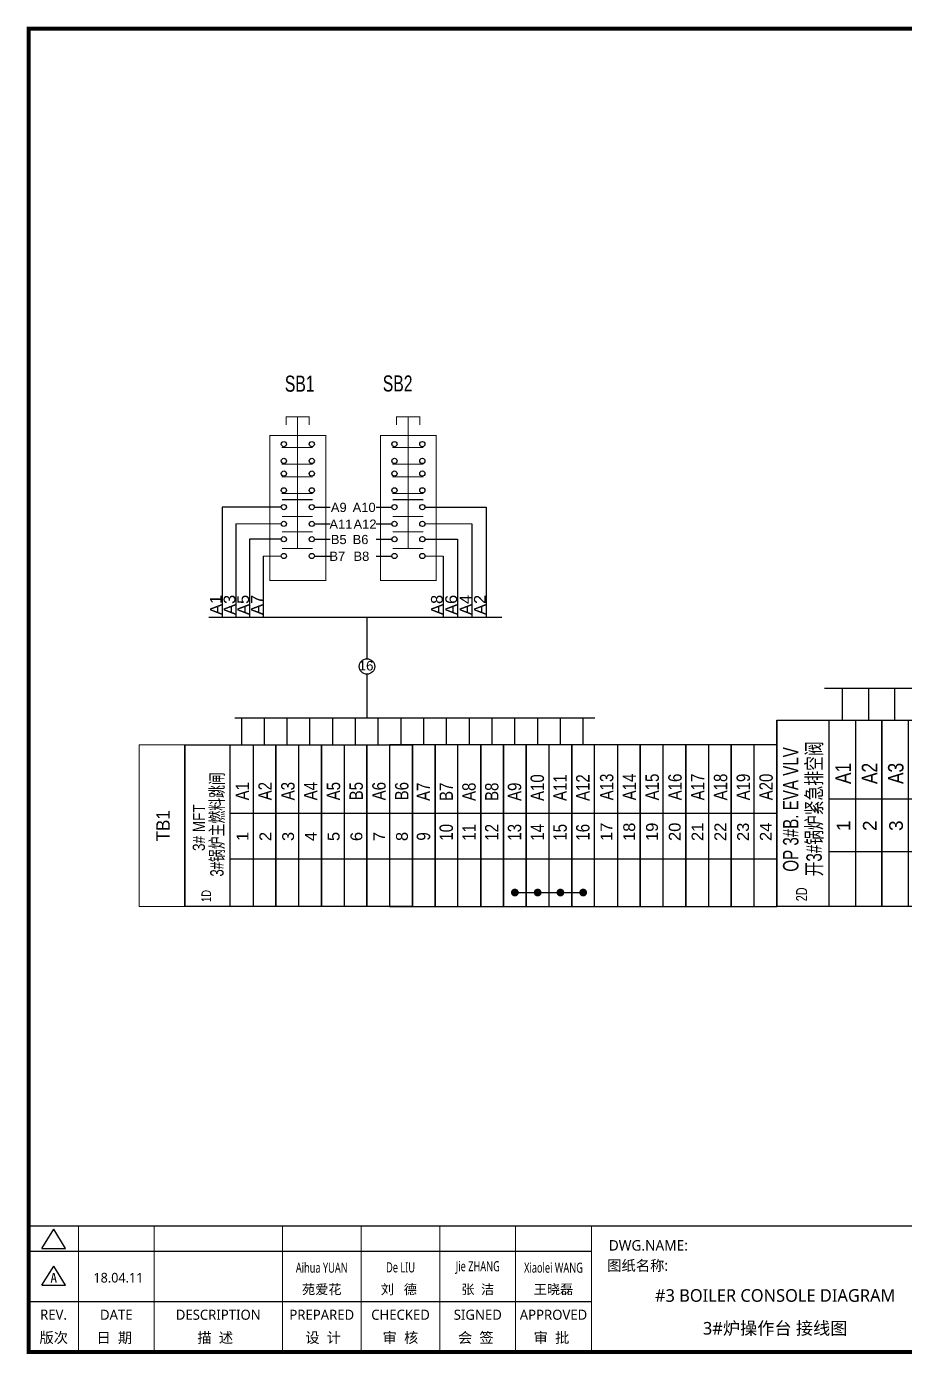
# Model space of a CAD drawing. Extents: x -29235853 to 12372, y -15815523 to 7212.
# Drawn here: x 3534 to 5625, y 4047 to 7210 of the extents above; entities that cross this region are included whole.
import ezdxf
from ezdxf.enums import TextEntityAlignment as Align

# ---------------------------------------------------------------- set-up
doc = ezdxf.new("R2010")
doc.units = 0
doc.header["$LTSCALE"] = 10
doc.header["$MEASUREMENT"] = 0
doc.layers.get('0').update_dxf_attribs({"linetype": 'CONTINUOUS'})
for name, color, linetype in [('t', 1, 'CONTINUOUS'), ('接线端子', 7, 'CONTINUOUS'), ('操作台', 7, 'CONTINUOUS')]:
    doc.layers.add(name, color=color, linetype=linetype)
doc.styles.add('HZ', font='arial.ttf')
doc.styles.get("Standard").update_dxf_attribs({"font": '', "width": 0.65})
doc.styles.add('微软雅黑', font='')
doc.styles.get('Standard').set_extended_font_data('SimSun')
doc.styles.get('微软雅黑').set_extended_font_data('Microsoft YaHei')

# ---------------------------------------------------------------- blocks, each defined once
blk = doc.blocks.new('台内接线图12')
at = {"color": 0}
blk.add_line((8.774271566474113, 5.882834563893368), (59.88319817554805, 5.882834563893368), dxfattribs=at)
at = {"layer": '接线端子'}
for p, q in [((43.45970758554199, 26.98489258732008), (43.45970758554199, 18.22284067169499)), ((43.45970758554199, 14.95077566435844), (43.45970758554199, 5.749821590056001)), ((11.96706630891708, 5.749821590056172), (11.96706630891708, 0)), ((16.77937118021214, 5.749821590056172), (16.77937118021214, 0)), ((21.5916760515064, 5.749821590055772), (21.5916760515064, -3.979e-13)), ((26.40398092280122, 5.749821590055772), (26.40398092280122, -3.979e-13)), ((31.21628579409492, 5.749821590055717), (31.21628579409492, -4.547e-13)), ((36.0285906653902, 5.749821590055717), (36.0285906653902, -4.547e-13)), ((40.84089553668388, 5.749821590055717), (40.84089553668388, -4.547e-13)), ((45.65320040797871, 5.749821590055717), (45.65320040797871, -4.547e-13)), ((50.46550527927253, 5.749821590055717), (50.46550527927253, -4.547e-13)), ((55.27781015056768, 5.749821590055717), (55.27781015056768, -4.547e-13)), ((0, 0), (0, -34.14036601367974)), ((0, 0), (19.2492194851784, 3.411e-13)), ((14.43691461388403, 0), (14.43691461388403, -34.14036601367991)), ((19.2492194851784, 3.411e-13), (19.2492194851784, -34.14036601367957)), ((19.2492194851784, 0), (19.2492194851784, -34.14036601367991)), ((19.2492194851784, 1.705e-13), (19.2492194851784, -34.14036601367957)), ((19.2492194851784, 3.411e-13), (19.2492194851784, -34.14036601367934)), ((19.2492194851784, 0), (19.2492194851784, -34.14036601367974)), ((28.87382922776726, 3.411e-13), (28.87382922776726, -34.14036601367957)), ((28.87382922776726, 1.137e-13), (28.87382922776726, -34.14036601367957)), ((28.87382922776726, 3.411e-13), (28.87382922776726, -34.1403660136794)), ((28.87382922776726, 3.411e-13), (28.87382922776726, -34.14036601367957)), ((28.87382922776726, 1.137e-13), (28.87382922776726, -34.14036601367957)), ((28.87382922776726, 3.411e-13), (28.87382922776726, -34.1403660136794)), ((38.49843897035601, 2.842e-13), (38.49843897035601, -34.14036601367963)), ((38.49843897035601, 1.137e-13), (38.49843897035601, -34.14036601367963)), ((38.49843897035601, 2.842e-13), (38.49843897035601, -34.14036601367945)), ((38.49843897035601, 3.411e-13), (38.49843897035601, -34.14036601367957)), ((38.49843897035601, 1.137e-13), (38.49843897035601, -34.14036601367957)), ((38.49843897035601, 3.411e-13), (38.49843897035601, -34.1403660136794)), ((38.49843897035601, 3.411e-13), (38.49843897035601, -34.14036601367957)), ((38.49843897035601, 1.137e-13), (38.49843897035601, -34.14036601367957)), ((38.49843897035601, 3.411e-13), (38.49843897035601, -34.1403660136794)), ((48.12304871294474, 2.842e-13), (48.12304871294474, -34.14036601367963)), ((48.12304871294474, 1.137e-13), (48.12304871294474, -34.14036601367963)), ((48.12304871294474, 2.842e-13), (48.12304871294474, -34.14036601367945)), ((48.12304871294474, 8.527e-13), (48.12304871294474, -34.14036601367906)), ((48.12304871294474, 5.116e-13), (48.12304871294474, -34.1403660136794)), ((48.12304871294474, 6.821e-13), (48.12304871294474, -34.14036601367906)), ((48.12304871294474, 8.527e-13), (48.12304871294474, -34.14036601367883)), ((48.12304871294474, 5.116e-13), (48.12304871294474, -34.14036601367923)), ((48.12304871294474, 8.527e-13), (48.12304871294474, -34.14036601367906)), ((48.12304871294474, 5.116e-13), (48.12304871294474, -34.1403660136794)), ((48.12304871294474, 6.821e-13), (48.12304871294474, -34.14036601367906)), ((48.12304871294474, 8.527e-13), (48.12304871294474, -34.14036601367883)), ((48.12304871294474, 5.116e-13), (48.12304871294474, -34.14036601367923)), ((48.12304871294474, -34.14036601367945), (48.12304871294474, 2.842e-13)), ((48.12304871294474, 2.842e-13), (48.12304871294474, -34.14036601367945)), ((52.935353584239, 4.547e-13), (52.935353584239, -34.14036601367945)), ((57.7476584555335, 8.527e-13), (57.7476584555335, -34.14036601367906)), ((57.7476584555335, 4.547e-13), (57.7476584555335, -34.14036601367945)), ((57.7476584555335, 6.253e-13), (57.7476584555335, -34.14036601367906)), ((57.7476584555335, 8.527e-13), (57.7476584555335, -34.14036601367889)), ((57.7476584555335, 4.547e-13), (57.7476584555335, -34.14036601367929)), ((57.7476584555335, 8.527e-13), (57.7476584555335, -34.14036601367906)), ((57.7476584555335, 5.116e-13), (57.7476584555335, -34.1403660136794)), ((57.7476584555335, 6.821e-13), (57.7476584555335, -34.14036601367906)), ((57.7476584555335, 8.527e-13), (57.7476584555335, -34.14036601367883)), ((57.7476584555335, 5.116e-13), (57.7476584555335, -34.14036601367923)), ((57.7476584555335, 8.527e-13), (57.7476584555335, -34.14036601367906)), ((57.7476584555335, 5.116e-13), (57.7476584555335, -34.1403660136794)), ((57.7476584555335, 6.821e-13), (57.7476584555335, -34.14036601367906)), ((57.7476584555335, 8.527e-13), (57.7476584555335, -34.14036601367883)), ((57.7476584555335, 5.116e-13), (57.7476584555335, -34.14036601367923)), ((57.7476584555335, -34.14036601367945), (57.7476584555335, 2.842e-13)), ((57.7476584555335, 2.842e-13), (57.7476584555335, -34.14036601367945)), ((62.55996332682776, 4.547e-13), (62.55996332682776, -34.14036601367945)), ((67.37226819812224, 8.527e-13), (67.37226819812224, -34.14036601367906)), ((67.37226819812224, 4.547e-13), (67.37226819812224, -34.14036601367945)), ((67.37226819812224, 6.253e-13), (67.37226819812224, -34.14036601367906)), ((67.37226819812224, 8.527e-13), (67.37226819812224, -34.14036601367889)), ((67.37226819812224, 4.547e-13), (67.37226819812224, -34.14036601367929)), ((67.37226819812213, 8.527e-13), (67.37226819812213, -34.14036601367906)), ((67.37226819812213, 4.547e-13), (67.37226819812213, -34.14036601367945)), ((67.37226819812213, 6.253e-13), (67.37226819812213, -34.14036601367906)), ((67.37226819812213, 8.527e-13), (67.37226819812213, -34.14036601367889)), ((67.37226819812213, 4.547e-13), (67.37226819812213, -34.14036601367929)), ((67.37226819812213, 8.527e-13), (67.37226819812213, -34.14036601367906)), ((67.37226819812213, 5.116e-13), (67.37226819812213, -34.1403660136794)), ((67.37226819812213, 6.821e-13), (67.37226819812213, -34.14036601367906)), ((67.37226819812213, 8.527e-13), (67.37226819812213, -34.14036601367883)), ((67.37226819812213, 5.116e-13), (67.37226819812213, -34.14036601367923)), ((67.37226819812213, 8.527e-13), (67.37226819812213, -34.14036601367906)), ((67.37226819812213, 5.116e-13), (67.37226819812213, -34.1403660136794)), ((67.37226819812213, 6.821e-13), (67.37226819812213, -34.14036601367906)), ((67.37226819812213, 8.527e-13), (67.37226819812213, -34.14036601367883)), ((67.37226819812213, 5.116e-13), (67.37226819812213, -34.14036601367923)), ((67.37226819812213, -34.14036601367945), (67.37226819812213, 2.842e-13)), ((67.37226819812213, 2.842e-13), (67.37226819812213, -34.14036601367945)), ((72.18457306941639, 4.547e-13), (72.18457306941639, -34.14036601367945)), ((76.99687794071087, 8.527e-13), (76.99687794071087, -34.14036601367906)), ((76.99687794071087, 4.547e-13), (76.99687794071087, -34.14036601367945)), ((76.99687794071087, 6.253e-13), (76.99687794071087, -34.14036601367906)), ((76.99687794071087, 8.527e-13), (76.99687794071087, -34.14036601367889)), ((76.99687794071087, 4.547e-13), (76.99687794071087, -34.14036601367929)), ((9.624609742589657, -34.14036601367991), (9.624609742589657, -1.705e-13)), ((19.2492194851784, -34.14036601367997), (19.2492194851784, -2.274e-13)), ((19.2492194851784, -2.274e-13), (19.2492194851784, -34.14036601367997)), ((24.06152435647277, -5.68e-14), (24.06152435647277, -34.14036601367997)), ((28.87382922776726, -5.68e-14), (28.87382922776726, -34.14036601367997)), ((28.87382922776726, -5.68e-14), (28.87382922776726, -34.1403660136798)), ((28.87382922776726, -5.68e-14), (28.87382922776726, -34.14036601367997)), ((28.87382922776726, -5.68e-14), (28.87382922776726, -34.1403660136798)), ((28.87382922776726, -34.14036601368002), (28.87382922776726, -2.842e-13)), ((28.87382922776726, -2.842e-13), (28.87382922776726, -34.14036601368002)), ((33.68613409906152, -1.137e-13), (33.68613409906152, -34.14036601368002)), ((38.49843897035601, -1.137e-13), (38.49843897035601, -34.14036601368002)), ((38.49843897035601, -1.137e-13), (38.49843897035601, -34.14036601367985)), ((38.49843897035601, -5.68e-14), (38.49843897035601, -34.14036601367997)), ((38.49843897035601, -5.68e-14), (38.49843897035601, -34.1403660136798)), ((38.49843897035601, -5.68e-14), (38.49843897035601, -34.14036601367997)), ((38.49843897035601, -5.68e-14), (38.49843897035601, -34.1403660136798)), ((38.49843897035601, -34.14036601368002), (38.49843897035601, -2.842e-13)), ((38.49843897035601, -2.842e-13), (38.49843897035601, -34.14036601368002)), ((43.31074384165026, -1.137e-13), (43.31074384165026, -34.14036601368002)), ((48.12304871294474, -1.137e-13), (48.12304871294474, -34.14036601368002)), ((48.12304871294474, -1.137e-13), (48.12304871294474, -34.14036601367985)), ((9.624609742589087, -14.43691461388471), (19.2492194851784, -14.43691461388471)), ((19.24921948517794, -14.43691461388477), (28.87382922776726, -14.43691461388477)), ((28.87382922776669, -14.43691461388482), (38.49843897035601, -14.43691461388482)), ((38.49843897035544, -14.43691461388482), (48.12304871294474, -14.43691461388482)), ((48.12304871294418, -14.43691461388425), (57.7476584555335, -14.43691461388425)), ((57.74765845553294, -14.43691461388425), (67.37226819812224, -14.43691461388425)), ((67.37226819812156, -14.43691461388425), (76.99687794071087, -14.43691461388425)), ((9.624609742589087, -24.06152435647442), (19.2492194851784, -24.06152435647442)), ((19.24921948517794, -24.06152435647442), (28.87382922776726, -24.06152435647442)), ((28.87382922776669, -24.06152435647448), (38.49843897035601, -24.06152435647448)), ((38.49843897035544, -24.06152435647448), (48.12304871294474, -24.06152435647448)), ((48.12304871294418, -24.06152435647397), (57.7476584555335, -24.06152435647397)), ((57.74765845553294, -24.06152435647397), (67.37226819812224, -24.06152435647397)), ((67.37226819812156, -24.06152435647397), (76.99687794071087, -24.06152435647397)), ((19.2492194851784, -34.14036601367957), (0, -34.14036601367957))]:
    blk.add_line(p, q, dxfattribs=at)
blk.add_lwpolyline([(0, 0), (76.99687794071087, -1.137e-13), (76.99687794071087, -34.14036601368002), (0, -34.14036601368002), (0, 0)], dxfattribs=at)
blk.add_circle((43.45970758554199, 16.58680816802695), 1.636032503668177, dxfattribs=at)
at = {"layer": '接线端子', "style": 'HZ'}
blk.add_attdef('线数量', text='', height=2, dxfattribs=at).set_placement((43.28103302171235, 15.74367148272728), align=Align.CENTER)
for tag, p, height, width in [('A10', (56.90317778638439, -11.70569712792684), 2.835000000000007, 0.8), ('A11', (61.71548265767853, -11.70569712792707), 2.835000000000007, 0.8), ('A12', (66.52778752897314, -11.70569712792684), 2.835000000000007, 0.8), ('A13', (71.34009240026705, -11.70569712792707), 2.835000000000007, 0.8), ('A14', (76.15239727156177, -11.70569712792684), 2.835000000000007, 0.8), ('A1', (13.59243394473469, -11.70569712792752), 2.835000000000007, 0.8), ('A2', (18.40473881602929, -11.70569712792735), 2.835000000000007, 0.8), ('A3', (23.21704368732344, -11.70569712792758), 2.835000000000007, 0.8), ('A4', (28.02934855861816, -11.70569712792735), 2.835000000000007, 0.8), ('A5', (32.84165342991219, -11.70569712792758), 2.835000000000007, 0.8), ('A6', (37.6539583012069, -11.70569712792741), 2.835000000000007, 0.8), ('A7', (42.46626317250092, -11.70569712792758), 2.835000000000007, 0.8), ('A8', (47.27856804379564, -11.70569712792741), 2.835000000000007, 0.8), ('A9', (52.09087291508968, -11.70569712792707), 2.835000000000007, 0.8), ('1D', (5.565050351813168, -33.183088085137), 2.024999999999996, 0.7)]:
    blk.add_attdef(tag, p, '', height=height, rotation=90, dxfattribs=dict(at, width=width))
at = {"layer": '接线端子', "style": 'HZ', "width": 0.7}
for tag, p in [('端子上标识', (3.975745397447781, -16.36532717247161)), ('紧急停机', (8.247771722601783, -16.26208428996216))]:
    blk.add_attdef(tag, text='', height=2.834999999999995, rotation=90, dxfattribs=at).set_placement(p, align=Align.CENTER)
at = {"layer": '接线端子', "style": 'HZ'}
for tag, p in [('1', (13.47249833910109, -19.34542423562794)), ('2', (18.28480321039592, -19.34542423562777)), ('3', (23.09710808168984, -19.345424235628)), ('4', (27.90941295298467, -19.34542423562783)), ('5', (32.72171782427858, -19.34542423562806)), ('6', (37.53402269557341, -19.34542423562789)), ('7', (42.34632756686733, -19.34542423562806)), ('8', (47.15863243816227, -19.34542423562789)), ('9', (51.97093730945619, -19.34542423562749)), ('10', (56.78324218075101, -19.34542423562732)), ('11', (61.59554705204493, -19.34542423562749)), ('12', (66.40785192333976, -19.34542423562732)), ('13', (71.22015679463345, -19.34542423562749)), ('14', (76.0324616659284, -19.34542423562732))]:
    blk.add_attdef(tag, text='', height=2.5, rotation=90, dxfattribs=at).set_placement(p, align=Align.CENTER)
blk = doc.blocks.new('图框-中英文.180408')
at = {"color": 7}
for p, q in [((0, -2911.581424744189), (1340.158172602998, -2911.581424744189)), ((0, -3031.581424744189), (1340.158172602998, -3031.581424744189))]:
    blk.add_line(p, q, dxfattribs=at)
at = {"color": 7, "const_width": 3}
blk.add_lwpolyline([(4115.642035047145, -2851.581424744189), (0, -2851.581424744189)], dxfattribs=at)
at = {"layer": 't', "color": 7}
for p, q in [((31.94938321653171, -2904.992613363662), (59.89920926059131, -2859.122325316828)), ((87.8490353046218, -2904.992613363662), (59.89920926059131, -2859.122325316828)), ((31.94938321653171, -2904.992613363662), (87.8490353046218, -2904.992613363662)), ((31.94938321653171, -2992.977239491032), (59.89920926059131, -2947.106951444141)), ((87.8490353046218, -2992.977239491032), (59.89920926059131, -2947.106951444141)), ((31.94938321653171, -2992.977239491032), (87.8490353046218, -2992.977239491032))]:
    blk.add_line(p, q, dxfattribs=at)
at = {"layer": 't', "color": 7, "const_width": 9.61519705431492}
blk.add_lwpolyline([(4115.642035047145, -3151.581424744189), (4115.642035047145, 0), (0, 0), (0, -3151.581424744189)], close=True, dxfattribs=at)
at = {"layer": 't', "color": 7, "const_width": 2.40379926357873}
for points in [[(118.7653193609731, -2852.783324375967), (118.7653193609731, -3151.581424744189)], [(299.0502641293569, -2852.783324375967), (299.0502641293569, -3151.581424744189)], [(604.3883150879992, -2852.783324375967), (604.3883150879992, -3156.41304604568)], [(791.9882990770857, -2852.783324375967), (791.9882990770857, -3156.41304604568)], [(979.588283066143, -2852.783324375967), (979.588283066143, -3156.41304604568)], [(1159.873227834585, -2852.783324375967), (1159.873227834585, -3156.41304604568)], [(1340.158172602998, -2852.783324375967), (1340.158172602998, -3156.41304604568)]]:
    blk.add_lwpolyline(points, dxfattribs=at)
at = {"color": 7, "style": '微软雅黑', "flags": 8}
for tag, p, height in [('DWG.NAME:', (1381.636459220965, -2910.37952511241), 25), ('DWG.NO.:', (3128.186172261583, -3030.402470643486), 24), ('图纸编号', (3315.362718925957, -3052.404678158069), 24), ('FILENO.:', (3128.672545599984, -3106.104124450346), 24), ('文档号', (3317.726365529132, -3124.132485953713), 24)]:
    blk.add_attdef(tag, p, '', height=height, dxfattribs=at)
at = {"color": 7, "style": '微软雅黑', "width": 0.8, "flags": 8}
for tag, p, height in [('PROJECTNAME:', (3125.480185663539, -2912.807924402037), 24), ('PROJECT_NAME', (3330.905957438157, -2910.329193483971), 25)]:
    blk.add_attdef(tag, p, '', height=height, dxfattribs=at)
at = {"color": 7, "style": '微软雅黑', "width": 0.7, "flags": 8}
for tag, p in [('RENLIU', (698.1883070825425, -2950.380597809435)), ('SHUFENWANG', (885.7882910716289, -2950.380597809435)), ('FANGHOU', (1069.730755450379, -2950.380597809435)), ('DANDANLI', (1250.015700218792, -2950.380597809435)), ('HANGZHOUHOLLYSYSAUTOMATIONCO.,LTD.', (2770.082304289484, -3045.714803244191))]:
    blk.add_attdef(tag, text='', height=24, dxfattribs=at).set_placement(p, align=Align.MIDDLE)
at = {"color": 7, "style": '微软雅黑', "flags": 8}
for tag, p in [('图纸名称:', (1377.81237181677, -2965.923337057193)), ('项目名称', (3279.060043926354, -2986.764379690278))]:
    blk.add_attdef(tag, text='', height=25, dxfattribs=at).set_placement(p, align=Align.BOTTOM_LEFT)
at = {"color": 7, "flags": 8}
blk.add_attdef('A', text='', height=23, dxfattribs=at).set_placement((59.89920926059131, -2974.881554149018), align=Align.MIDDLE)
at = {"color": 7, "style": '微软雅黑', "flags": 8}
for tag, height, p in [('设计时间', 23, (213.8658221408186, -2974.881554149018)), ('刘仁', 23, (698.1883070825425, -3002.188376027443)), ('王姝芬', 23, (885.7882910716289, -3002.188376027443)), ('侯方', 23, (1069.730755450379, -3002.188376027443)), ('李丹丹', 23, (1250.015700218792, -3002.188376027443)), ('#10STATIONONTROLCABINETCOVER', 30, (1777.900103825072, -3017.182374560078)), ('PAGEXOFX', 24, (3953.713803545135, -3039.081424744189)), ('REV.', 24, (59.38265968048654, -3063.048954873535)), ('DATE', 24, (208.907791745165, -3063.048954873535)), ('DESCRIPTION', 24, (451.7192896086781, -3063.048954873535)), ('PREPARED', 24, (698.1883070825425, -3063.048954873535)), ('CHECKED', 24, (885.7882910716144, -3063.048954873535)), ('SIGNED', 24, (1069.730755450364, -3063.048954873535)), ('APPROVED', 24, (1250.015700218792, -3063.048954873535)), ('图纸名称', 30, (1777.900103825072, -3094.695064044037)), ('第几页共几页', 24, (3953.713803545135, -3114.081424744189))]:
    blk.add_attdef(tag, text='', height=height, dxfattribs=at).set_placement(p, align=Align.MIDDLE)
at = {"layer": 't', "color": 7, "style": '微软雅黑'}
for s, p in [('版次', (59.89920926059131, -3117.600441270843)), ('日  期', (204.1999693705875, -3117.600441270843)), ('描  述', (444.4895954714448, -3117.600441270843)), ('设  计', (701.4970341851513, -3117.600441270843)), ('审  核', (885.5947788425256, -3117.600441270843)), ('会  签', (1065.022933075787, -3117.600441270843)), ('审  批', (1245.3078778442, -3117.600441270843))]:
    blk.add_text(s, height=25, dxfattribs=at).set_placement(p, align=Align.MIDDLE_CENTER)

msp = doc.modelspace()

# ---------------------------------------------------------------- hatches: boundary and pattern name
for points in [[(4706.394240576611, 5147.324377380218, 0.9999999999984408), (4687.728836192529, 5147.324377380218, 0.99999999999922)], [(4760.618546453808, 5147.324377380218, 0.9999999999984408), (4741.953142069724, 5147.324377380218, 0.99999999999922)], [(4814.842852331002, 5147.324377380215, 0.9999999999984408), (4796.177447946919, 5147.324377380215, 0.99999999999922)], [(4869.067158208197, 5147.324377380213, 0.9999999999984408), (4850.401753824114, 5147.324377380213, 0.99999999999922)]]:
    msp.add_hatch(color=256).paths.add_polyline_path(points)

# ---------------------------------------------------------------- linework, layer by layer
for p, q in [((4140.793506866429, 6065.173480072845), (3999.964921581206, 6065.173480072845)), ((3999.964921581206, 6065.173480072845), (3999.964921581206, 5802.855925409993)), ((4482.952230086406, 6065.173480072845), (4628.708065220357, 6065.173480072845)), ((4628.708065220357, 6065.173480072845), (4628.708065220357, 5802.855925409993)), ((4032.45434886465, 6025.214702146141), (4032.45434886465, 5802.855925409993)), ((4594.5518991729, 6025.214702146141), (4594.5518991729, 5802.855925409993)), ((4064.943776148093, 5988.749516492195), (4064.943776148093, 5802.855925409993)), ((4140.793506866429, 5988.749516492195), (4064.943776148093, 5988.749516492195)), ((4482.952230086406, 5988.749516492195), (4560.395733125443, 5988.749516492195)), ((4560.395733125443, 5988.749516492195), (4560.395733125443, 5802.855925409993)), ((4097.433203431538, 5948.79073856549), (4097.433203431538, 5802.855925409993)), ((4526.239567077985, 5948.79073856549), (4526.239567077985, 5802.855925409993))]:
    msp.add_line(p, q)
at = {"lineweight": 0}
for p, q in [((4140.7935068665, 6025.214702146141), (4032.45434886465, 6025.214702146141)), ((4482.952230086335, 6025.214702146141), (4594.5518991729, 6025.214702146141)), ((4140.7935068665, 5948.79073856549), (4097.433203431538, 5948.79073856549)), ((4482.952230086335, 5948.79073856549), (4526.239567077985, 5948.79073856549))]:
    msp.add_line(p, q, dxfattribs=at)
for points, const_width in [([(4207.525893110491, 6279.904300755688), (4151.073847064244, 6279.904300755688)], 2.489637551753935), ([(4152.126701640873, 6281.131667870983), (4152.126701640873, 6260.977853417993)], 2.489637551753935), ([(4179.299870087366, 5966.618102683554), (4179.299870087366, 6279.904300755688)], 2.489637551753935), ([(4207.525893110491, 6281.131667870983), (4207.525893110491, 6260.977853417993)], 2.489637551753935), ([(4470.846093858209, 6279.904300755688), (4414.394047811962, 6279.904300755688)], 2.489637551753935), ([(4415.446902388592, 6281.131667870983), (4415.446902388592, 6260.977853417993)], 2.489637551753935), ([(4442.620070835086, 5966.618102683554), (4442.620070835086, 6279.904300755688)], 2.489637551753935), ([(4470.846093858209, 6281.131667870983), (4470.846093858209, 6260.977853417993)], 2.489637551753935), ([(4113.822433389126, 6235.907325510992), (4246.60310281599, 6235.907325510992), (4246.60310281599, 5890.419874695002), (4113.822433389126, 5890.419874695002), (4113.822433389126, 6235.907325510992)], 2.489637551753935), ([(4377.142634136843, 6235.907325510992), (4509.923303563709, 6235.907325510992), (4509.923303563709, 5890.419874695002), (4377.142634136843, 5890.419874695002), (4377.142634136843, 6235.907325510992)], 2.489637551753935), ([(4141.720382708991, 6207.46808855875), (4215.927978038439, 6207.46808855875)], 2.489637551753935), ([(4405.040583456711, 6207.46808855875), (4479.248178786159, 6207.46808855875)], 2.489637551753935), ([(4141.720382708991, 6167.509310632045), (4215.927978038439, 6167.509310632045)], 2.489637551753935), ([(4405.040583456711, 6167.509310632045), (4479.248178786159, 6167.509310632045)], 2.489637551753935), ([(4141.720382708991, 6137.378557989499), (4215.927978038439, 6137.378557989499)], 2.489637551753935), ([(4405.040583456711, 6137.378557989499), (4479.248178786159, 6137.378557989499)], 2.489637551753935), ([(4141.720382708991, 6097.419780062795), (4215.927978038439, 6097.419780062795)], 2.489637551753935), ([(4142.671762136299, 6083.000844190912), (4215.927978038439, 6083.000844190912)], 2.489637551753935), ([(4405.040583456711, 6097.419780062795), (4479.248178786159, 6097.419780062795)], 2.489637551753935), ([(4405.991962884014, 6083.000844190912), (4479.248178786159, 6083.000844190912)], 2.489637551753935), ([(4142.671762136299, 6043.042066264206), (4215.927978038439, 6043.042066264206)], 2.489637551753935), ([(4405.991962884014, 6043.042066264206), (4479.248178786159, 6043.042066264206)], 2.489637551753935), ([(4142.671762136299, 6006.57688061026), (4215.927978038439, 6006.57688061026)], 2.489637551753935), ([(4405.991962884014, 6006.57688061026), (4479.248178786159, 6006.57688061026)], 2.489637551753935), ([(4142.671762136299, 5966.618102683554), (4215.927978038439, 5966.618102683554)], 2.489637551753935), ([(4405.991962884014, 5966.618102683554), (4479.248178786159, 5966.618102683554)], 2.489637551753935), ([(3967.632405902453, 5802.855925409993), (4666.042978195283, 5802.855925409993)], 2.85396376021842)]:
    msp.add_lwpolyline(points, dxfattribs=dict(const_width=const_width))
at = {"const_width": 5.239058002354062}
for points in [[(4696.971841294374, 5144.84272429669, 1), (4696.971841294374, 5150.081782299054, 1)], [(4751.196147171571, 5144.84272429669, 1), (4751.196147171571, 5150.081782299054, 1)], [(4805.420453048765, 5144.84272429669, 1), (4805.420453048765, 5150.081782299054, 1)], [(4859.644758925959, 5144.842724296687, 1), (4859.644758925959, 5150.08178229905, 1)]]:
    msp.add_lwpolyline(points, format="xyb", close=True, dxfattribs=at)
for centre in [(4147.017600745883, 6215.180566495506), (4213.407935459232, 6215.180566495506), (4410.3378014936, 6215.180566495506), (4476.728136206952, 6215.180566495506), (4147.017600745883, 6175.2217885688), (4213.407935459232, 6175.2217885688), (4410.3378014936, 6175.2217885688), (4476.728136206952, 6175.2217885688), (4147.017600745883, 6145.091035926257), (4213.407935459232, 6145.091035926257), (4410.3378014936, 6145.091035926257), (4476.728136206952, 6145.091035926257), (4147.017600745883, 6105.132257999552), (4213.407935459232, 6105.132257999552), (4410.3378014936, 6105.132257999552), (4476.728136206952, 6105.132257999552), (4147.017600745883, 6065.173480072845), (4213.407935459232, 6065.173480072845), (4410.3378014936, 6065.173480072845), (4476.728136206952, 6065.173480072845), (4147.017600745883, 6025.214702146141), (4213.407935459232, 6025.214702146141), (4410.3378014936, 6025.214702146141), (4476.728136206952, 6025.214702146141), (4147.017600745883, 5988.749516492195), (4213.407935459232, 5988.749516492195), (4410.3378014936, 5988.749516492195), (4476.728136206952, 5988.749516492195), (4147.017600745883, 5948.79073856549), (4213.407935459232, 5948.79073856549), (4410.3378014936, 5948.79073856549), (4476.728136206952, 5948.79073856549)]:
    msp.add_circle(centre, 6.224093879384835)
at = {"layer": '接线端子'}
for p, q in [((4344.789663764258, 5802.85592540999), (4344.789663764258, 5704.126481642035)), ((4344.789663764258, 5667.257359973074), (4344.789663764258, 5563.582434665857)), ((4045.716162662879, 5563.582434665863), (4045.716162662879, 5498.794335620375)), ((4099.940468540081, 5563.582434665863), (4099.940468540081, 5498.794335620375)), ((4154.164774417274, 5563.582434665858), (4154.164774417274, 5498.794335620369)), ((4208.389080294475, 5563.582434665858), (4208.389080294475, 5498.794335620369)), ((4262.613386171663, 5563.582434665857), (4262.613386171663, 5498.794335620369)), ((4316.434360911518, 5563.582434665857), (4316.434360911518, 5498.794335620369)), ((4371.061997926054, 5563.582434665857), (4371.061997926054, 5498.794335620369)), ((4425.286303803249, 5563.582434665857), (4425.286303803249, 5498.794335620369)), ((4533.734915557638, 5563.582434665849), (4533.734915557638, 5498.794335620361)), ((4642.183527312029, 5563.582434665846), (4642.183527312029, 5498.794335620357)), ((4696.432261810049, 5563.582434665857), (4696.432261810049, 5498.794335620369)), ((4750.632139066421, 5563.582434665844), (4750.632139066421, 5498.794335620354)), ((4804.856444943617, 5563.582434665844), (4804.856444943617, 5498.794335620354)), ((4859.080750820811, 5563.582434665857), (4859.080750820811, 5498.794335620369)), ((3910.873113159065, 5498.794335620375), (3910.873113159065, 5114.105979625334)), ((3910.873113159065, 5498.794335620375), (4127.770336667854, 5498.794335620379)), ((3910.873113159065, 5498.794335620377), (3910.873113159065, 5114.715217782119)), ((4019.321724913466, 5114.105979625332), (4019.321724913466, 5498.794335620373)), ((4073.546030790661, 5498.794335620375), (4073.546030790661, 5114.105979625332)), ((4127.770336667854, 5498.794335620379), (4127.770336667854, 5114.105979625335)), ((4127.770336667854, 5498.794335620375), (4127.770336667854, 5114.105979625332)), ((4127.770336667854, 5498.794335620376), (4127.770336667854, 5114.105979625335)), ((4127.770336667854, 5498.794335620379), (4127.770336667854, 5114.105979625338)), ((4127.770336667854, 5498.794335620375), (4127.770336667854, 5114.105979625334)), ((4127.770336667854, 5114.105979625332), (4127.770336667854, 5498.794335620372)), ((4127.770336667854, 5498.794335620372), (4127.770336667854, 5114.105979625332)), ((4181.994642545052, 5498.794335620373), (4181.994642545052, 5114.105979625332)), ((4236.218948422244, 5498.794335620379), (4236.218948422244, 5114.105979625335)), ((4236.218948422244, 5498.794335620373), (4236.218948422244, 5114.105979625332)), ((4236.218948422244, 5498.794335620376), (4236.218948422244, 5114.105979625335)), ((4236.218948422244, 5498.794335620379), (4236.218948422244, 5114.105979625338)), ((4236.218948422244, 5498.794335620373), (4236.218948422244, 5114.105979625333)), ((4236.218948422244, 5498.794335620379), (4236.218948422244, 5114.105979625335)), ((4236.218948422244, 5498.794335620373), (4236.218948422244, 5114.105979625332)), ((4236.218948422244, 5498.794335620376), (4236.218948422244, 5114.105979625335)), ((4236.218948422244, 5498.794335620379), (4236.218948422244, 5114.105979625338)), ((4236.218948422244, 5498.794335620373), (4236.218948422244, 5114.105979625333)), ((4236.218948422244, 5114.105979625329), (4236.218948422244, 5498.794335620371)), ((4236.218948422244, 5498.794335620371), (4236.218948422244, 5114.105979625329)), ((4290.443254299439, 5498.794335620373), (4290.443254299439, 5114.105979625329)), ((4344.667560176636, 5498.794335620377), (4344.667560176636, 5114.105979625335)), ((4344.667560176636, 5498.794335620373), (4344.667560176636, 5114.105979625329)), ((4344.667560176636, 5498.794335620376), (4344.667560176636, 5114.105979625335)), ((4344.667560176636, 5498.794335620377), (4344.667560176636, 5114.105979625337)), ((4344.667560176636, 5498.794335620373), (4344.667560176636, 5114.105979625333)), ((4344.667560176636, 5498.794335620379), (4344.667560176636, 5114.105979625335)), ((4344.667560176636, 5498.794335620373), (4344.667560176636, 5114.105979625332)), ((4344.667560176636, 5498.794335620376), (4344.667560176636, 5114.105979625335)), ((4344.667560176636, 5498.794335620379), (4344.667560176636, 5114.105979625338)), ((4344.667560176636, 5498.794335620373), (4344.667560176636, 5114.105979625333)), ((4344.667560176636, 5498.794335620379), (4344.667560176636, 5114.105979625335)), ((4344.667560176636, 5498.794335620373), (4344.667560176636, 5114.105979625332)), ((4344.667560176636, 5498.794335620376), (4344.667560176636, 5114.105979625335)), ((4344.667560176636, 5498.794335620379), (4344.667560176636, 5114.105979625338)), ((4344.667560176636, 5498.794335620373), (4344.667560176636, 5114.105979625333)), ((4344.667560176636, 5114.105979625329), (4344.667560176636, 5498.794335620371)), ((4344.667560176636, 5498.794335620371), (4344.667560176636, 5114.105979625329)), ((4398.89186605383, 5498.794335620373), (4398.89186605383, 5114.105979625329)), ((4453.116171931024, 5498.794335620377), (4453.116171931024, 5114.105979625335)), ((4453.116171931024, 5498.794335620373), (4453.116171931024, 5114.105979625329)), ((4453.116171931024, 5498.794335620376), (4453.116171931024, 5114.105979625335)), ((4453.116171931024, 5498.794335620377), (4453.116171931024, 5114.105979625337)), ((4453.116171931024, 5498.794335620373), (4453.116171931024, 5114.105979625333)), ((4941.134962095235, 5498.806255930093), (4941.134962095235, 5114.11789993505)), ((4995.359267972429, 5498.806255930097), (4995.359267972429, 5114.117899935053)), ((4995.359267972429, 5498.806255930093), (4995.359267972429, 5114.11789993505)), ((4995.359267972429, 5498.806255930094), (4995.359267972429, 5114.117899935053)), ((4995.359267972429, 5498.806255930097), (4995.359267972429, 5114.117899935057)), ((4995.359267972429, 5498.806255930093), (4995.359267972429, 5114.117899935052)), ((4995.359267972429, 5114.11789993505), (4995.359267972429, 5498.806255930091)), ((4995.359267972429, 5498.806255930091), (4995.359267972429, 5114.11789993505)), ((5049.583573849626, 5498.806255930092), (5049.583573849626, 5114.11789993505)), ((5103.807879726819, 5498.806255930097), (5103.807879726819, 5114.117899935053)), ((5103.807879726819, 5498.806255930092), (5103.807879726819, 5114.11789993505)), ((5103.807879726819, 5498.806255930094), (5103.807879726819, 5114.117899935053)), ((5103.807879726819, 5498.806255930097), (5103.807879726819, 5114.117899935057)), ((5103.807879726819, 5498.806255930092), (5103.807879726819, 5114.117899935051)), ((5103.807879726819, 5498.806255930097), (5103.807879726819, 5114.117899935053)), ((5103.807879726819, 5498.806255930092), (5103.807879726819, 5114.11789993505)), ((5103.807879726819, 5498.806255930094), (5103.807879726819, 5114.117899935053)), ((5103.807879726819, 5498.806255930097), (5103.807879726819, 5114.117899935057)), ((5103.807879726819, 5498.806255930092), (5103.807879726819, 5114.117899935051)), ((5103.807879726819, 5114.117899935048), (5103.807879726819, 5498.80625593009)), ((5103.807879726819, 5498.80625593009), (5103.807879726819, 5114.117899935048)), ((5158.032185604014, 5498.806255930092), (5158.032185604014, 5114.117899935048)), ((5212.25649148121, 5498.806255930095), (5212.25649148121, 5114.117899935053)), ((5212.25649148121, 5498.806255930092), (5212.25649148121, 5114.117899935048)), ((5212.25649148121, 5498.806255930094), (5212.25649148121, 5114.117899935053)), ((5212.25649148121, 5498.806255930095), (5212.25649148121, 5114.117899935055)), ((5212.25649148121, 5498.806255930092), (5212.25649148121, 5114.117899935051)), ((5212.25649148121, 5498.806255930097), (5212.25649148121, 5114.117899935053)), ((5212.25649148121, 5498.806255930092), (5212.25649148121, 5114.11789993505)), ((5212.25649148121, 5498.806255930094), (5212.25649148121, 5114.117899935053)), ((5212.25649148121, 5498.806255930097), (5212.25649148121, 5114.117899935057)), ((5212.25649148121, 5498.806255930092), (5212.25649148121, 5114.117899935051)), ((5212.25649148121, 5498.806255930097), (5212.25649148121, 5114.117899935053)), ((5212.25649148121, 5498.806255930092), (5212.25649148121, 5114.11789993505)), ((5212.25649148121, 5498.806255930094), (5212.25649148121, 5114.117899935053)), ((5212.25649148121, 5498.806255930097), (5212.25649148121, 5114.117899935057)), ((5212.25649148121, 5498.806255930092), (5212.25649148121, 5114.117899935051)), ((5212.25649148121, 5114.117899935048), (5212.25649148121, 5498.80625593009)), ((5212.25649148121, 5498.80625593009), (5212.25649148121, 5114.117899935048)), ((5266.480797358405, 5498.806255930092), (5266.480797358405, 5114.117899935048)), ((5320.705103235598, 5498.806255930095), (5320.705103235598, 5114.117899935053)), ((5320.705103235598, 5498.806255930092), (5320.705103235598, 5114.117899935048)), ((5320.705103235598, 5498.806255930094), (5320.705103235598, 5114.117899935053)), ((5320.705103235598, 5498.806255930095), (5320.705103235598, 5114.117899935055)), ((5320.705103235598, 5498.806255930092), (5320.705103235598, 5114.117899935051)), ((4019.321724913463, 5336.121417988772), (4127.770336667857, 5336.121417988772)), ((4127.770336667852, 5336.121417988771), (4236.218948422248, 5336.121417988771)), ((4236.218948422242, 5336.121417988771), (4344.667560176636, 5336.121417988771)), ((4344.667560176634, 5336.121417988771), (4453.116171931028, 5336.121417988771)), ((4886.910656218038, 5336.13333829849), (4995.359267972432, 5336.13333829849)), ((4995.359267972427, 5336.133338298489), (5103.807879726823, 5336.133338298489)), ((5103.807879726816, 5336.133338298489), (5212.25649148121, 5336.133338298489)), ((5212.256491481208, 5336.133338298489), (5320.705103235602, 5336.133338298489)), ((4019.321724913463, 5227.67280623437), (4127.770336667857, 5227.67280623437)), ((4127.770336667852, 5227.67280623437), (4236.218948422248, 5227.67280623437)), ((4236.218948422242, 5227.67280623437), (4344.667560176636, 5227.67280623437)), ((4344.667560176634, 5227.67280623437), (4453.116171931028, 5227.67280623437)), ((4886.910656218038, 5227.684726544088), (4995.359267972432, 5227.684726544088)), ((4995.359267972427, 5227.684726544088), (5103.807879726823, 5227.684726544088)), ((5103.807879726816, 5227.684726544088), (5212.25649148121, 5227.684726544088)), ((5212.256491481208, 5227.684726544088), (5320.705103235602, 5227.684726544088)), ((4127.770336667854, 5114.105979625335), (3910.873113159065, 5114.105979625335))]:
    msp.add_line(p, q, dxfattribs=at)
for points in [[(4030.458317236287, 5563.582434665861), (4440.489757005226, 5563.582434665861)], [(3910.873113159065, 5498.794335620375), (4453.116171931024, 5498.794335620373), (4453.116171931024, 5114.105979625329), (3910.873113159065, 5114.105979625329), (3910.873113159065, 5498.794335620375)]]:
    msp.add_lwpolyline(points, dxfattribs=at)
msp.add_circle((4344.789663764258, 5685.691920807556), 18.43456083447909, dxfattribs=at)
at = {"layer": '操作台'}
for p, q in [((4219.632029338618, 6065.173480072845), (4257.233650584763, 6065.173480072845)), ((4366.723607787544, 6065.173480072845), (4404.113707614217, 6065.173480072845)), ((4219.632029338618, 6025.214702146141), (4257.233650584763, 6025.214702146141)), ((4366.723607787544, 6025.214702146141), (4404.113707614217, 6025.214702146141)), ((4219.632029338618, 5988.749516492195), (4257.233650584763, 5988.749516492195)), ((4366.723607787544, 5988.749516492195), (4404.113707614217, 5988.749516492195)), ((4219.632029338618, 5948.79073856549), (4257.233650584763, 5948.79073856549)), ((4366.723607787544, 5948.79073856549), (4404.113707614217, 5948.79073856549)), ((4440.489757005225, 5563.582434665863), (4887.45305628702, 5563.582434665863)), ((4480.228324869622, 5498.794335620375), (4480.228324869622, 5563.582434665863)), ((4588.676936624013, 5498.794335620375), (4588.676936624013, 5563.582434665863)), ((4398.891866053828, 5498.794335620375), (4398.891866053828, 5114.105979625333)), ((4453.116171931024, 5498.794335620375), (4398.891866053828, 5498.794335620375)), ((4453.116171931024, 5114.105979625338), (4453.116171931024, 5498.794335620375)), ((4453.116171931024, 5498.794335620375), (4453.116171931024, 5114.105979625333)), ((4507.34047780822, 5498.794335620375), (4453.116171931024, 5498.794335620375)), ((4507.34047780822, 5114.105979625338), (4507.34047780822, 5498.794335620375)), ((4507.34047780822, 5114.105979625335), (4507.34047780822, 5498.79433562037)), ((4507.34047780822, 5498.79433562037), (4507.34047780822, 5114.105979625328)), ((4561.564783685417, 5498.79433562037), (4507.34047780822, 5498.79433562037)), ((4561.564783685417, 5114.105979625335), (4561.564783685417, 5498.79433562037)), ((4615.789089562611, 5498.79433562037), (4561.564783685417, 5498.79433562037)), ((4615.789089562611, 5114.105979625335), (4615.789089562611, 5498.79433562037)), ((4615.789089562611, 5114.105979625329), (4615.789089562611, 5498.794335620366)), ((4615.789089562611, 5498.794335620366), (4615.789089562611, 5114.105979625324)), ((4670.013395439806, 5498.794335620366), (4615.789089562611, 5498.794335620366)), ((4670.013395439805, 5114.105979625332), (4670.013395439805, 5498.794335620368)), ((4670.013395439805, 5498.794335620368), (4670.013395439805, 5114.105979625326)), ((4724.237701317002, 5498.794335620368), (4670.013395439805, 5498.794335620368)), ((4670.037824060631, 5114.094054665384), (4670.037824060631, 5498.782410660421)), ((4724.237701317002, 5114.105979625332), (4724.237701317002, 5498.794335620368)), ((4724.237701317002, 5114.105979625328), (4724.237701317002, 5498.794335620362)), ((4724.237701317002, 5498.794335620362), (4724.237701317002, 5114.105979625321)), ((4778.462007194198, 5498.794335620362), (4724.237701317002, 5498.794335620362)), ((4778.462007194198, 5114.105979625328), (4778.462007194198, 5498.794335620362)), ((4832.686313071393, 5498.794335620362), (4778.462007194198, 5498.794335620362)), ((4832.686313071393, 5114.105979625328), (4832.686313071393, 5498.794335620362)), ((4832.686313071393, 5114.105979625323), (4832.686313071393, 5498.794335620359)), ((4832.686313071393, 5498.794335620359), (4832.686313071393, 5114.105979625317)), ((4886.910618948587, 5498.794335620359), (4832.686313071393, 5498.794335620359)), ((5320.705103235598, 5498.806255930093), (4886.935047569412, 5498.782410660414)), ((4886.935047569412, 5114.094054665377), (4886.935047569412, 5498.782410660414)), ((5266.480797358403, 5498.806255930093), (5266.480797358403, 5114.117899935051)), ((5320.705103235598, 5114.117899935057), (5320.705103235598, 5498.806255930093)), ((5320.705103235598, 5498.806255930093), (5320.705103235598, 5114.117899935051)), ((4398.891866053828, 5336.121417988774), (4453.116171931024, 5336.121417988777)), ((4453.116171931024, 5336.121417988774), (4507.34047780822, 5336.121417988777)), ((4507.34047780822, 5336.121417988771), (4561.564783685417, 5336.121417988773)), ((4561.564783685417, 5336.121417988771), (4615.789089562611, 5336.121417988773)), ((4615.789089562611, 5336.121417988766), (4670.013395439806, 5336.121417988767)), ((4670.013395439805, 5336.121417988767), (4724.237701317002, 5336.121417988771)), ((4724.237701317002, 5336.121417988763), (4778.462007194198, 5336.121417988766)), ((4778.462007194198, 5336.121417988763), (4832.686313071393, 5336.121417988766)), ((4832.686313071393, 5336.121417988758), (4886.910618948587, 5336.121417988761)), ((5266.480797358403, 5336.133338298492), (5320.705103235598, 5336.133338298495)), ((4398.891866053828, 5227.672806234375), (4453.116171931024, 5227.672806234377)), ((4453.116171931024, 5227.672806234375), (4507.34047780822, 5227.672806234377)), ((4507.34047780822, 5227.67280623437), (4561.564783685417, 5227.672806234372)), ((4561.564783685417, 5227.67280623437), (4615.789089562611, 5227.672806234372)), ((4615.789089562611, 5227.672806234365), (4670.013395439806, 5227.672806234367)), ((4670.013395439805, 5227.672806234367), (4724.237701317002, 5227.67280623437)), ((4724.237701317002, 5227.672806234362), (4778.462007194198, 5227.672806234364)), ((4778.462007194198, 5227.672806234362), (4832.686313071393, 5227.672806234364)), ((4832.686313071393, 5227.672806234358), (4886.910618948587, 5227.67280623436)), ((5266.480797358403, 5227.684726544093), (5320.705103235598, 5227.684726544096)), ((4696.971841294374, 5147.462253297873), (4859.644758925959, 5147.462253297868)), ((4398.891866053828, 5114.105979625333), (4453.116171931024, 5114.105979625338)), ((4453.116171931024, 5114.105979625333), (4507.34047780822, 5114.105979625338)), ((4507.34047780822, 5114.105979625328), (4561.564783685417, 5114.105979625335)), ((4561.564783685417, 5114.105979625328), (4615.789089562611, 5114.105979625335)), ((4615.789089562611, 5114.105979625324), (4670.013395439806, 5114.105979625329)), ((4670.013395439805, 5114.105979625326), (4724.237701317002, 5114.105979625332)), ((4724.237701317002, 5114.105979625321), (4778.462007194198, 5114.105979625328)), ((4778.462007194198, 5114.105979625321), (4832.686313071393, 5114.105979625328)), ((4832.686313071393, 5114.105979625317), (4886.910618948587, 5114.105979625323)), ((4886.935047569412, 5114.094054665377), (5320.705103235598, 5114.117899935057))]:
    msp.add_line(p, q, dxfattribs=at)
at = {"layer": '操作台', "linetype": 'Continuous', "lineweight": 5}
msp.add_lwpolyline([(3802.596253502962, 5498.794335620375), (3910.873113159065, 5498.794335620375), (3910.873113159065, 5114.105979625335), (3802.596253502962, 5114.105979625335)], close=True, dxfattribs=at)

# ---------------------------------------------------------------- block references
at = {"color": 1, "lineweight": -2}
ref = msp.add_blockref('图框-中英文.180408', (3539.016617213487, 7204.893062736931), dxfattribs=at)
ref.add_attrib('图纸名称', '3#炉操作台 接线图', dxfattribs={"color": 7, "height": 30, "style": '微软雅黑'}).set_placement((5316.916721038559, 4110.197998692894), align=Align.MIDDLE)
ref.add_attrib('刘仁', '苑爱花', dxfattribs={"color": 7, "height": 23, "style": '微软雅黑'}).set_placement((4237.204924296029, 4202.704686709488), align=Align.MIDDLE)
ref.add_attrib('王姝芬', '刘   德 ', dxfattribs={"color": 7, "height": 23, "style": '微软雅黑'}).set_placement((4424.804908285116, 4202.704686709488), align=Align.MIDDLE)
ref.add_attrib('侯方', '张  洁', dxfattribs={"color": 7, "height": 23, "style": '微软雅黑'}).set_placement((4608.747372663865, 4202.704686709488), align=Align.MIDDLE)
ref.add_attrib('李丹丹', '王晓磊', dxfattribs={"color": 7, "height": 23, "style": '微软雅黑'}).set_placement((4789.032317432278, 4202.704686709488), align=Align.MIDDLE)
ref.add_attrib('设计时间', '18.04.11', dxfattribs={"color": 7, "height": 23, "style": '微软雅黑'}).set_placement((3752.882439354306, 4230.011508587912), align=Align.MIDDLE)
ref.add_attrib('A', 'A', dxfattribs={"color": 7, "height": 23}).set_placement((3598.915826474079, 4230.011508587912), align=Align.MIDDLE)
ref.add_attrib('REV.', 'REV.', dxfattribs={"color": 7, "height": 24, "style": '微软雅黑'}).set_placement((3598.399276893974, 4141.844107863396), align=Align.MIDDLE)
ref.add_attrib('DATE', 'DATE', dxfattribs={"color": 7, "height": 24, "style": '微软雅黑'}).set_placement((3747.924408958652, 4141.844107863396), align=Align.MIDDLE)
ref.add_attrib('DESCRIPTION', 'DESCRIPTION', dxfattribs={"color": 7, "height": 24, "style": '微软雅黑'}).set_placement((3990.735906822165, 4141.844107863396), align=Align.MIDDLE)
ref.add_attrib('PREPARED', 'PREPARED', dxfattribs={"color": 7, "height": 24, "style": '微软雅黑'}).set_placement((4237.204924296029, 4141.844107863396), align=Align.MIDDLE)
ref.add_attrib('CHECKED', 'CHECKED', dxfattribs={"color": 7, "height": 24, "style": '微软雅黑'}).set_placement((4424.804908285101, 4141.844107863396), align=Align.MIDDLE)
ref.add_attrib('SIGNED', 'SIGNED', dxfattribs={"color": 7, "height": 24, "style": '微软雅黑'}).set_placement((4608.747372663851, 4141.844107863396), align=Align.MIDDLE)
ref.add_attrib('APPROVED', 'APPROVED', dxfattribs={"color": 7, "height": 24, "style": '微软雅黑'}).set_placement((4789.032317432278, 4141.844107863396), align=Align.MIDDLE)
ref.add_attrib('RENLIU', 'Aihua YUAN', dxfattribs={"color": 7, "height": 24, "style": '微软雅黑', "width": 0.6999999999999998}).set_placement((4237.204924296029, 4254.512464927496), align=Align.MIDDLE)
ref.add_attrib('SHUFENWANG', 'De LIU', dxfattribs={"color": 7, "height": 24, "style": '微软雅黑', "width": 0.6999999999999998}).set_placement((4424.804908285116, 4254.512464927496), align=Align.MIDDLE)
ref.add_attrib('FANGHOU', 'Jie ZHANG', dxfattribs={"color": 7, "height": 24, "style": '微软雅黑', "width": 0.6999999999999998}).set_placement((4608.747372663865, 4254.512464927496), align=Align.MIDDLE)
ref.add_attrib('DANDANLI', 'Xiaolei WANG', dxfattribs={"color": 7, "height": 24, "style": '微软雅黑', "width": 0.6999999999999998}).set_placement((4789.032317432278, 4254.512464927496), align=Align.MIDDLE)
ref.add_attrib('DWG.NAME:', 'DWG.NAME:', (4920.653076434452, 4294.513537624521), dxfattribs={"color": 7, "height": 25, "style": '微软雅黑'})
ref.add_attrib('#10STATIONONTROLCABINETCOVER', '#3 BOILER CONSOLE DIAGRAM', dxfattribs={"color": 7, "height": 30, "style": '微软雅黑'}).set_placement((5316.916721038559, 4187.710688176853), align=Align.MIDDLE)
ref.add_attrib('图纸名称:', '图纸名称:', dxfattribs={"color": 7, "height": 25, "style": '微软雅黑'}).set_placement((4916.828989030257, 4238.969725679738), align=Align.BOTTOM_LEFT)
at = {"layer": '接线端子', "xscale": 13, "yscale": 13, "zscale": 13}
msp.add_blockref('台内接线图12', (5320.705076633406, 5557.954581564319), dxfattribs=at).add_auto_attribs({'线数量': '10', '1D': '2D', '紧急停机': '开3#锅炉紧急排空阀', 'A2': 'A2', 'A1': 'A1', '2': '2', '1': '1', 'A4': 'A4', 'A3': 'A3', '4': '4', '3': '3', 'A6': 'A6', 'A5': 'A5', '6': '6', '5': '5', 'A8': 'A8', 'A7': 'A7', '8': '8', '7': '7', 'A10': 'A10', 'A9': 'A9', '10': '10', '9': '9', 'A12': 'A12', 'A11': 'A11', '12': '12', '11': '11', 'A14': 'A14', 'A13': 'A13', '14': '14', '13': '13', '端子上标识': 'OP 3#B. EVA VLV'})

# ---------------------------------------------------------------- texts
at = {"style": 'HZ', "width": 0.7}
for tag, p in [('SB1', (4184.692872742315, 6340.109771290557)), ('SB2', (4417.879849766782, 6340.640567164981))]:
    msp.add_attdef(tag, text='按钮型号', height=38.29811039291924, dxfattribs=at).set_placement(p, align=Align.CENTER)
at = {"layer": '接线端子', "style": 'HZ'}
msp.add_attdef('16', text='8', height=22.5356902056, dxfattribs=at).set_placement((4342.776386455216, 5676.191587237112), align=Align.CENTER)
at = {"layer": '接线端子', "style": 'HZ', "width": 0.7}
msp.add_attdef('3#锅炉主燃料跳闸', text='端子上标识', height=31.94434086643795, rotation=90, dxfattribs=at).set_placement((4003.474045405672, 5309.529973009616), align=Align.CENTER)
at = {"layer": '接线端子', "style": 'HZ'}
for tag, p, s, height, width in [('A1', (4064.030553418379, 5366.896353562596), '线号', 31.94434086643807, 0.8), ('A2', (4118.254859295578, 5366.896353562598), '线号', 31.94434086643807, 0.8), ('A3', (4172.479165172768, 5366.896353562596), '线号', 31.94434086643807, 0.8), ('A4', (4226.703471049966, 5366.896353562598), '线号', 31.94434086643807, 0.8), ('A5', (4280.92777692716, 5366.896353562596), '线号', 31.94434086643807, 0.8), ('B5', (4335.152082804358, 5366.896353562597), '线号', 31.94434086643807, 0.8), ('A6', (4389.376388681547, 5366.896353562596), '线号', 31.94434086643807, 0.8), ('B6', (4443.600694558745, 5366.896353562597), '线号', 31.94434086643807, 0.8), ('A13', (4931.619484722954, 5366.908273872315), '线号', 31.94434086643807, 0.8), ('A14', (4985.843790600153, 5366.908273872316), '线号', 31.94434086643807, 0.8), ('A15', (5040.068096477343, 5366.908273872315), '线号', 31.94434086643807, 0.8), ('A16', (5094.29240235454, 5366.908273872316), '线号', 31.94434086643807, 0.8), ('A17', (5148.516708231735, 5366.908273872315), '线号', 31.94434086643807, 0.8), ('A18', (5202.741014108932, 5366.908273872315), '线号', 31.94434086643807, 0.8), ('A19', (5256.965319986121, 5366.908273872315), '线号', 31.94434086643807, 0.8), ('A20', (5311.18962586332, 5366.908273872315), '线号', 31.94434086643807, 0.8), ('1D', (3973.579238512581, 5124.892439044483), '端子标识', 22.81738633316996, 0.7)]:
    msp.add_attdef(tag, p, s, height=height, rotation=90, dxfattribs=dict(at, width=width))
for tag, p in [('1', (4062.67913759179, 5280.813091885366)), ('2', (4116.903443468987, 5280.813091885367)), ('3', (4171.127749346179, 5280.813091885365)), ('4', (4225.352055223376, 5280.813091885367)), ('5', (4279.576361100569, 5280.813091885364)), ('6', (4333.800666977767, 5280.813091885367)), ('7', (4388.024972854958, 5280.813091885364)), ('8', (4442.249278732155, 5280.813091885367)), ('17', (4929.161484987975, 5291.882060793265)), ('18', (4983.385790865172, 5291.882060793266)), ('19', (5037.610096742364, 5291.882060793264)), ('20', (5091.834402619561, 5291.882060793266)), ('21', (5146.058708496754, 5291.882060793263)), ('22', (5200.283014373952, 5291.882060793266)), ('23', (5254.507320251143, 5291.882060793263)), ('24', (5308.73162612834, 5291.882060793266))]:
    msp.add_attdef(tag, text='端子序号', height=28.16961275699999, rotation=90, dxfattribs=at).set_placement(p, align=Align.CENTER)
at = {"layer": '操作台', "linetype": 'Continuous', "lineweight": 5, "style": 'HZ'}
for s, p in [('A9', (4258.8853307777, 6053.522977069615)), ('A10', (4310.773178935646, 6053.522977069615)), ('A11', (4255.45977040169, 6013.564199142909)), ('A12', (4312.828770439138, 6013.564199142909)), ('B5', (4258.8853307777, 5977.099013488963)), ('B6', (4310.773178935646, 5977.099013488963)), ('B7', (4255.45977040169, 5937.140235562259)), ('B8', (4312.828770439138, 5937.140235562259))]:
    msp.add_text(s, height=22, dxfattribs=at).set_placement(p)
for s, p in [('A1', (3998.963937751121, 5808.463474166543)), ('A3', (4031.453365034564, 5808.463474166543)), ('A5', (4063.942792318007, 5808.463474166543)), ('A7', (4096.432219601452, 5808.463474166543)), ('A8', (4525.238583247899, 5808.463474166543)), ('A6', (4559.394749295357, 5808.463474166543)), ('A4', (4593.550915342817, 5808.463474166543)), ('A2', (4627.707081390272, 5808.463474166543))]:
    msp.add_text(s, height=28, rotation=90, dxfattribs=at).set_placement(p)
at = {"layer": '操作台', "linetype": 'Continuous', "lineweight": 5, "style": 'HZ', "width": 0.8}
for s, height, rotation, p in [('A10', 31.94434086643808, 90, (4766.435402874786, 5365.454700157769)), ('A11', 31.94434086643808, 90, (4820.659708751981, 5365.454700157769)), ('A12', 31.94434086643808, 90, (4874.884014629177, 5365.454700157765)), ('A7', 31.94434086643808, 90, (4495.313873488811, 5365.454700157779)), ('B7', 31.94434086643808, 90, (4549.538179366005, 5365.454700157776)), ('A8', 31.94434086643808, 90, (4603.7624852432, 5365.454700157776)), ('B8', 31.94434086643808, 90, (4657.986791120396, 5365.454700157771)), ('A9', 31.94434086643808, 90, (4712.211096997592, 5365.454700157774)), ('3# MFT', 28.84615386, 89.81452131687901, (3958.815857882531, 5246.181036040789)), ('9', 31.94434086643808, 90, (4495.313873488811, 5270.9598412459)), ('10', 31.94434086643808, 90, (4549.538179366005, 5270.959841245897)), ('11', 31.94434086643808, 90, (4603.7624852432, 5270.959841245897)), ('12', 31.94434086643808, 90, (4657.986791120396, 5270.959841245892)), ('13', 31.94434086643808, 90, (4712.211096997592, 5270.959841245894)), ('14', 31.94434086643808, 90, (4766.435402874786, 5270.95984124589)), ('15', 31.94434086643808, 90, (4820.659708751981, 5270.95984124589)), ('16', 31.94434086643808, 90, (4874.884014629177, 5270.959841245885))]:
    msp.add_text(s, height=height, rotation=rotation, dxfattribs=at).set_placement(p)
at = {"layer": '操作台', "style": 'HZ', "width": 0.9}
msp.add_text('TB1', height=32.01923078460001, rotation=90, dxfattribs=at).set_placement((3875.2466579832, 5269.538799350579))

doc.saveas('drawing.dxf')
